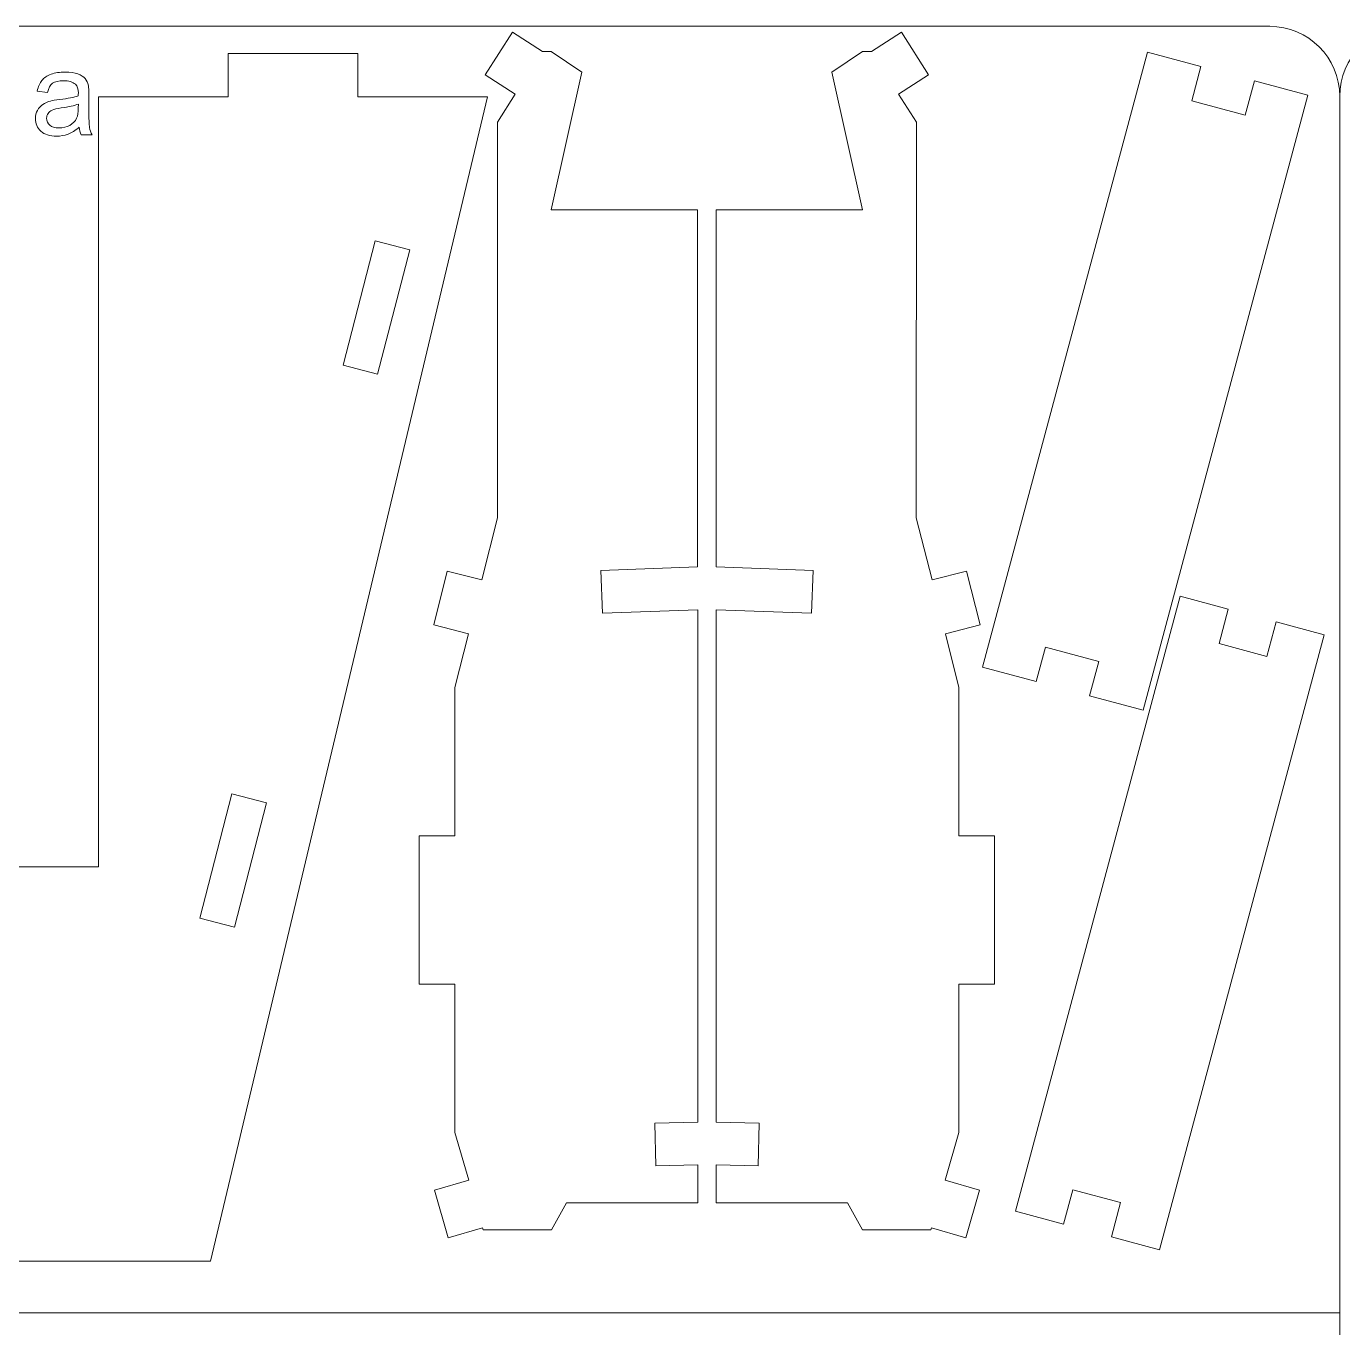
# Model space of a CAD drawing. Header units: centimetres. Extents: x -129.3 to -71.3, y -1.4 to 86.6.
# Drawn here: x -109.65 to -100.24, y 77.32 to 86.63 of the extents above; entities that cross this region are included whole.
import ezdxf

# ---------------------------------------------------------------- set-up
doc = ezdxf.new("R2010")
doc.units = ezdxf.units.CM
doc.header["$MEASUREMENT"] = 0
doc.layers.add('Camada 1', color=7, linetype='Continuous')

msp = doc.modelspace()

# ---------------------------------------------------------------- linework, layer by layer
at = {"layer": 'Camada 1', "color": 250, "lineweight": 20}
for points, knots in [([(-100.75825, 86.62825), (-100.75825, 86.62825), (-128.75826, 86.62825), (-128.75826, 86.62825), (-128.75826, 86.62825), (-129.03325, 86.62825), (-129.25825, 86.40325), (-129.25825, 86.12825), (-129.25825, 86.12825), (-129.25825, 86.12825), (-129.25825, 43.12824), (-129.25825, 43.12824), (-129.25825, 43.12824), (-129.25825, 42.85323), (-129.03325, 42.62823), (-128.75826, 42.62823), (-128.75826, 42.62823), (-128.75826, 42.62823), (-100.75825, 42.62823), (-100.75825, 42.62823), (-100.75825, 42.62823), (-100.48326, 42.62823), (-100.25825, 42.85323), (-100.25825, 43.12824), (-100.25825, 43.12824), (-100.25825, 43.12824), (-100.25825, 86.12825), (-100.25825, 86.12825), (-100.25825, 86.12825), (-100.25825, 86.40325), (-100.48326, 86.62825), (-100.75825, 86.62825)], [0, 0, 0, 0, 0.1111111, 0.1111111, 0.1111111, 0.1111111, 0.2222222, 0.2222222, 0.2222222, 0.2222222, 0.3333333, 0.3333333, 0.3333333, 0.3333333, 0.4444444, 0.4444444, 0.4444444, 0.4444444, 0.5555556, 0.5555556, 0.5555556, 0.5555556, 0.6666667, 0.6666667, 0.6666667, 0.6666667, 0.7777778, 0.7777778, 0.7777778, 0.7777778, 1, 1, 1, 1]), ([(-99.75825, 42.62823), (-100.03324, 42.62823), (-100.25825, 42.85323), (-100.25825, 43.12824), (-100.25825, 43.12824), (-100.25825, 43.12824), (-100.25825, 86.12825), (-100.25825, 86.12825), (-100.25825, 86.12825), (-100.25825, 86.40325), (-100.03324, 86.62825), (-99.75825, 86.62825), (-99.75825, 86.62825), (-99.75825, 86.62825), (-71.75824, 86.62825), (-71.75824, 86.62825), (-71.75824, 86.62825), (-71.48325, 86.62825), (-71.25825, 86.40325), (-71.25825, 86.12825), (-71.25825, 86.12825), (-71.25825, 86.12825), (-71.25825, 43.12824), (-71.25825, 43.12824), (-71.25825, 43.12824), (-71.25825, 42.85323), (-71.48325, 42.62823), (-71.75824, 42.62823)], [0, 0, 0, 0, 0.125, 0.125, 0.125, 0.125, 0.25, 0.25, 0.25, 0.25, 0.375, 0.375, 0.375, 0.375, 0.5, 0.5, 0.5, 0.5, 0.625, 0.625, 0.625, 0.625, 0.75, 0.75, 0.75, 0.75, 1, 1, 1, 1])]:
    msp.add_open_spline(points, degree=3, knots=knots, dxfattribs=at)
at = {"layer": 'Camada 1', "lineweight": 9}
for points, knots in [([(-105.53039, 82.43239), (-105.53039, 82.43239), (-104.84896, 82.45624), (-104.84896, 82.45624), (-104.84896, 82.45624), (-104.84896, 82.45624), (-104.84875, 78.79302), (-104.84875, 78.79302), (-104.84875, 78.79302), (-104.84875, 78.79302), (-105.15479, 78.78673), (-105.15479, 78.78673), (-105.15479, 78.78673), (-105.15479, 78.78673), (-105.14851, 78.48083), (-105.14851, 78.48083), (-105.14851, 78.48083), (-105.14851, 78.48083), (-104.84873, 78.48698), (-104.84873, 78.48698), (-104.84873, 78.48698), (-104.84873, 78.48698), (-104.84872, 78.2167), (-104.84872, 78.2167), (-104.84872, 78.2167), (-104.84872, 78.2167), (-105.78751, 78.21664), (-105.78751, 78.21664), (-105.78751, 78.21664), (-105.78751, 78.21664), (-105.89491, 78.02206), (-105.89491, 78.02206), (-105.89491, 78.02206), (-105.89491, 78.02206), (-106.3829, 78.02203), (-106.3829, 78.02203), (-106.3829, 78.02203), (-106.3829, 78.02203), (-106.38741, 78.03764), (-106.38741, 78.03764), (-106.38741, 78.03764), (-106.38741, 78.03764), (-106.63238, 77.96691), (-106.63238, 77.96691), (-106.63238, 77.96691), (-106.63238, 77.96691), (-106.73082, 78.30791), (-106.73082, 78.30791), (-106.73082, 78.30791), (-106.73082, 78.30791), (-106.48585, 78.37864), (-106.48585, 78.37864), (-106.48585, 78.37864), (-106.48585, 78.37864), (-106.58429, 78.71963), (-106.58429, 78.71963), (-106.58429, 78.71963), (-106.58429, 78.71963), (-106.58436, 79.78033), (-106.58436, 79.78033), (-106.58436, 79.78033), (-106.58436, 79.78033), (-106.83933, 79.78032), (-106.83933, 79.78032), (-106.83933, 79.78032), (-106.83933, 79.78032), (-106.8394, 80.84101), (-106.8394, 80.84101), (-106.8394, 80.84101), (-106.8394, 80.84101), (-106.58442, 80.84103), (-106.58442, 80.84103), (-106.58442, 80.84103), (-106.58442, 80.84103), (-106.58448, 81.90173), (-106.58448, 81.90173), (-106.58448, 81.90173), (-106.58448, 81.90173), (-106.48851, 82.28569), (-106.48851, 82.28569), (-106.48851, 82.28569), (-106.48851, 82.28569), (-106.73577, 82.34792), (-106.73577, 82.34792), (-106.73577, 82.34792), (-106.73577, 82.34792), (-106.63918, 82.73173), (-106.63918, 82.73173), (-106.63918, 82.73173), (-106.63918, 82.73173), (-106.39192, 82.66951), (-106.39192, 82.66951), (-106.39192, 82.66951), (-106.39192, 82.66951), (-106.279, 83.11338), (-106.279, 83.11338), (-106.279, 83.11338), (-106.279, 83.11338), (-106.28126, 85.94369), (-106.28126, 85.94369), (-106.28126, 85.94369), (-106.28126, 85.94369), (-106.15264, 86.14424), (-106.15264, 86.14424), (-106.15264, 86.14424), (-106.15264, 86.14424), (-106.36726, 86.28189), (-106.36726, 86.28189), (-106.36726, 86.28189), (-106.36726, 86.28189), (-106.17257, 86.58547), (-106.17257, 86.58547), (-106.17257, 86.58547), (-106.17257, 86.58547), (-105.95794, 86.44782), (-105.95794, 86.44782), (-105.95794, 86.44782), (-105.95794, 86.44782), (-105.89539, 86.44782), (-105.89539, 86.44782), (-105.89539, 86.44782), (-105.89539, 86.44782), (-105.67652, 86.30154), (-105.67652, 86.30154), (-105.67652, 86.30154), (-105.67652, 86.30154), (-105.89533, 85.31563), (-105.89533, 85.31563), (-105.89533, 85.31563), (-105.89533, 85.31563), (-104.84912, 85.31569), (-104.84912, 85.31569), (-104.84912, 85.31569), (-104.84912, 85.31569), (-104.84898, 82.76428), (-104.84898, 82.76428), (-104.84898, 82.76428), (-104.84898, 82.76428), (-105.54191, 82.73815), (-105.54191, 82.73815), (-105.54191, 82.73815), (-105.54191, 82.73815), (-105.53039, 82.43239), (-105.53039, 82.43239)], [0, 0, 0, 0, 0.027027, 0.027027, 0.027027, 0.027027, 0.0540541, 0.0540541, 0.0540541, 0.0540541, 0.0810811, 0.0810811, 0.0810811, 0.0810811, 0.1081081, 0.1081081, 0.1081081, 0.1081081, 0.1351351, 0.1351351, 0.1351351, 0.1351351, 0.1621622, 0.1621622, 0.1621622, 0.1621622, 0.1891892, 0.1891892, 0.1891892, 0.1891892, 0.2162162, 0.2162162, 0.2162162, 0.2162162, 0.2432432, 0.2432432, 0.2432432, 0.2432432, 0.2702703, 0.2702703, 0.2702703, 0.2702703, 0.2972973, 0.2972973, 0.2972973, 0.2972973, 0.3243243, 0.3243243, 0.3243243, 0.3243243, 0.3513514, 0.3513514, 0.3513514, 0.3513514, 0.3783784, 0.3783784, 0.3783784, 0.3783784, 0.4054054, 0.4054054, 0.4054054, 0.4054054, 0.4324324, 0.4324324, 0.4324324, 0.4324324, 0.4594595, 0.4594595, 0.4594595, 0.4594595, 0.4864865, 0.4864865, 0.4864865, 0.4864865, 0.5135135, 0.5135135, 0.5135135, 0.5135135, 0.5405405, 0.5405405, 0.5405405, 0.5405405, 0.5675676, 0.5675676, 0.5675676, 0.5675676, 0.5945946, 0.5945946, 0.5945946, 0.5945946, 0.6216216, 0.6216216, 0.6216216, 0.6216216, 0.6486486, 0.6486486, 0.6486486, 0.6486486, 0.6756757, 0.6756757, 0.6756757, 0.6756757, 0.7027027, 0.7027027, 0.7027027, 0.7027027, 0.7297297, 0.7297297, 0.7297297, 0.7297297, 0.7567568, 0.7567568, 0.7567568, 0.7567568, 0.7837838, 0.7837838, 0.7837838, 0.7837838, 0.8108108, 0.8108108, 0.8108108, 0.8108108, 0.8378378, 0.8378378, 0.8378378, 0.8378378, 0.8648649, 0.8648649, 0.8648649, 0.8648649, 0.8918919, 0.8918919, 0.8918919, 0.8918919, 0.9189189, 0.9189189, 0.9189189, 0.9189189, 0.9459459, 0.9459459, 0.9459459, 0.9459459, 1, 1, 1, 1]), ([(-104.03467, 82.4324), (-104.03467, 82.4324), (-104.71609, 82.45625), (-104.71609, 82.45625), (-104.71609, 82.45625), (-104.71609, 82.45625), (-104.71629, 78.79302), (-104.71629, 78.79302), (-104.71629, 78.79302), (-104.71629, 78.79302), (-104.41025, 78.78674), (-104.41025, 78.78674), (-104.41025, 78.78674), (-104.41025, 78.78674), (-104.41653, 78.48084), (-104.41653, 78.48084), (-104.41653, 78.48084), (-104.41653, 78.48084), (-104.71631, 78.48699), (-104.71631, 78.48699), (-104.71631, 78.48699), (-104.71631, 78.48699), (-104.71632, 78.21671), (-104.71632, 78.21671), (-104.71632, 78.21671), (-104.71632, 78.21671), (-103.77753, 78.21666), (-103.77753, 78.21666), (-103.77753, 78.21666), (-103.77753, 78.21666), (-103.67013, 78.02207), (-103.67013, 78.02207), (-103.67013, 78.02207), (-103.67013, 78.02207), (-103.18214, 78.02205), (-103.18214, 78.02205), (-103.18214, 78.02205), (-103.18214, 78.02205), (-103.17763, 78.03765), (-103.17763, 78.03765), (-103.17763, 78.03765), (-103.17763, 78.03765), (-102.93266, 77.96693), (-102.93266, 77.96693), (-102.93266, 77.96693), (-102.93266, 77.96693), (-102.83422, 78.30793), (-102.83422, 78.30793), (-102.83422, 78.30793), (-102.83422, 78.30793), (-103.07919, 78.37865), (-103.07919, 78.37865), (-103.07919, 78.37865), (-103.07919, 78.37865), (-102.98075, 78.71965), (-102.98075, 78.71965), (-102.98075, 78.71965), (-102.98075, 78.71965), (-102.98069, 79.78035), (-102.98069, 79.78035), (-102.98069, 79.78035), (-102.98069, 79.78035), (-102.72571, 79.78033), (-102.72571, 79.78033), (-102.72571, 79.78033), (-102.72571, 79.78033), (-102.72565, 80.84103), (-102.72565, 80.84103), (-102.72565, 80.84103), (-102.72565, 80.84103), (-102.98063, 80.84104), (-102.98063, 80.84104), (-102.98063, 80.84104), (-102.98063, 80.84104), (-102.98058, 81.90174), (-102.98058, 81.90174), (-102.98058, 81.90174), (-102.98058, 81.90174), (-103.07655, 82.28571), (-103.07655, 82.28571), (-103.07655, 82.28571), (-103.07655, 82.28571), (-102.82928, 82.34794), (-102.82928, 82.34794), (-102.82928, 82.34794), (-102.82928, 82.34794), (-102.92587, 82.73175), (-102.92587, 82.73175), (-102.92587, 82.73175), (-102.92587, 82.73175), (-103.17314, 82.66952), (-103.17314, 82.66952), (-103.17314, 82.66952), (-103.17314, 82.66952), (-103.28606, 83.1134), (-103.28606, 83.1134), (-103.28606, 83.1134), (-103.28606, 83.1134), (-103.2838, 85.9437), (-103.2838, 85.9437), (-103.2838, 85.9437), (-103.2838, 85.9437), (-103.41243, 86.14426), (-103.41243, 86.14426), (-103.41243, 86.14426), (-103.41243, 86.14426), (-103.1978, 86.28191), (-103.1978, 86.28191), (-103.1978, 86.28191), (-103.1978, 86.28191), (-103.3925, 86.58548), (-103.3925, 86.58548), (-103.3925, 86.58548), (-103.3925, 86.58548), (-103.60713, 86.44783), (-103.60713, 86.44783), (-103.60713, 86.44783), (-103.60713, 86.44783), (-103.66968, 86.44783), (-103.66968, 86.44783), (-103.66968, 86.44783), (-103.66968, 86.44783), (-103.88855, 86.30156), (-103.88855, 86.30156), (-103.88855, 86.30156), (-103.88855, 86.30156), (-103.66974, 85.31564), (-103.66974, 85.31564), (-103.66974, 85.31564), (-103.66974, 85.31564), (-104.71595, 85.3157), (-104.71595, 85.3157), (-104.71595, 85.3157), (-104.71595, 85.3157), (-104.71608, 82.76429), (-104.71608, 82.76429), (-104.71608, 82.76429), (-104.71608, 82.76429), (-104.02314, 82.73816), (-104.02314, 82.73816), (-104.02314, 82.73816), (-104.02314, 82.73816), (-104.03467, 82.4324), (-104.03467, 82.4324)], [0, 0, 0, 0, 0.027027, 0.027027, 0.027027, 0.027027, 0.0540541, 0.0540541, 0.0540541, 0.0540541, 0.0810811, 0.0810811, 0.0810811, 0.0810811, 0.1081081, 0.1081081, 0.1081081, 0.1081081, 0.1351351, 0.1351351, 0.1351351, 0.1351351, 0.1621622, 0.1621622, 0.1621622, 0.1621622, 0.1891892, 0.1891892, 0.1891892, 0.1891892, 0.2162162, 0.2162162, 0.2162162, 0.2162162, 0.2432432, 0.2432432, 0.2432432, 0.2432432, 0.2702703, 0.2702703, 0.2702703, 0.2702703, 0.2972973, 0.2972973, 0.2972973, 0.2972973, 0.3243243, 0.3243243, 0.3243243, 0.3243243, 0.3513514, 0.3513514, 0.3513514, 0.3513514, 0.3783784, 0.3783784, 0.3783784, 0.3783784, 0.4054054, 0.4054054, 0.4054054, 0.4054054, 0.4324324, 0.4324324, 0.4324324, 0.4324324, 0.4594595, 0.4594595, 0.4594595, 0.4594595, 0.4864865, 0.4864865, 0.4864865, 0.4864865, 0.5135135, 0.5135135, 0.5135135, 0.5135135, 0.5405405, 0.5405405, 0.5405405, 0.5405405, 0.5675676, 0.5675676, 0.5675676, 0.5675676, 0.5945946, 0.5945946, 0.5945946, 0.5945946, 0.6216216, 0.6216216, 0.6216216, 0.6216216, 0.6486486, 0.6486486, 0.6486486, 0.6486486, 0.6756757, 0.6756757, 0.6756757, 0.6756757, 0.7027027, 0.7027027, 0.7027027, 0.7027027, 0.7297297, 0.7297297, 0.7297297, 0.7297297, 0.7567568, 0.7567568, 0.7567568, 0.7567568, 0.7837838, 0.7837838, 0.7837838, 0.7837838, 0.8108108, 0.8108108, 0.8108108, 0.8108108, 0.8378378, 0.8378378, 0.8378378, 0.8378378, 0.8648649, 0.8648649, 0.8648649, 0.8648649, 0.8918919, 0.8918919, 0.8918919, 0.8918919, 0.9189189, 0.9189189, 0.9189189, 0.9189189, 0.9459459, 0.9459459, 0.9459459, 0.9459459, 1, 1, 1, 1]), ([(-107.27959, 86.12485), (-107.27959, 86.12485), (-107.27959, 86.43286), (-107.27959, 86.43286), (-107.27959, 86.43286), (-107.27959, 86.43286), (-108.20663, 86.43286), (-108.20663, 86.43286), (-108.20663, 86.43286), (-108.20663, 86.43286), (-108.20663, 86.12485), (-108.20663, 86.12485), (-108.20663, 86.12485), (-108.20663, 86.12485), (-109.13367, 86.12484), (-109.13367, 86.12484), (-109.13367, 86.12484), (-109.13367, 86.12484), (-109.13366, 80.61764), (-109.13366, 80.61764), (-109.13366, 80.61764), (-109.13366, 80.61764), (-113.68684, 80.61764), (-113.68684, 80.61764), (-113.68684, 80.61764), (-113.68684, 80.61764), (-113.68685, 86.12484), (-113.68685, 86.12484), (-113.68685, 86.12484), (-113.68685, 86.12484), (-114.61389, 86.12483), (-114.61389, 86.12483), (-114.61389, 86.12483), (-114.61389, 86.12483), (-114.61389, 86.43284), (-114.61389, 86.43284), (-114.61389, 86.43284), (-114.61389, 86.43284), (-115.54193, 86.43284), (-115.54193, 86.43284), (-115.54193, 86.43284), (-115.54193, 86.43284), (-115.54193, 86.12483), (-115.54193, 86.12483), (-115.54193, 86.12483), (-115.54193, 86.12483), (-116.46897, 86.12483), (-116.46897, 86.12483), (-116.46897, 86.12483), (-116.46897, 86.12483), (-114.48787, 77.79953), (-114.48787, 77.79953), (-114.48787, 77.79953), (-114.48787, 77.79953), (-108.33261, 77.79955), (-108.33261, 77.79955), (-108.33261, 77.79955), (-108.33261, 77.79955), (-106.35155, 86.12485), (-106.35155, 86.12485), (-106.35155, 86.12485), (-106.35155, 86.12485), (-107.27959, 86.12485), (-107.27959, 86.12485)], [0, 0, 0, 0, 0.0588235, 0.0588235, 0.0588235, 0.0588235, 0.1176471, 0.1176471, 0.1176471, 0.1176471, 0.1764706, 0.1764706, 0.1764706, 0.1764706, 0.2352941, 0.2352941, 0.2352941, 0.2352941, 0.2941176, 0.2941176, 0.2941176, 0.2941176, 0.3529412, 0.3529412, 0.3529412, 0.3529412, 0.4117647, 0.4117647, 0.4117647, 0.4117647, 0.4705882, 0.4705882, 0.4705882, 0.4705882, 0.5294118, 0.5294118, 0.5294118, 0.5294118, 0.5882353, 0.5882353, 0.5882353, 0.5882353, 0.6470588, 0.6470588, 0.6470588, 0.6470588, 0.7058824, 0.7058824, 0.7058824, 0.7058824, 0.7647059, 0.7647059, 0.7647059, 0.7647059, 0.8235294, 0.8235294, 0.8235294, 0.8235294, 0.8823529, 0.8823529, 0.8823529, 0.8823529, 1, 1, 1, 1]), ([(-101.98092, 82.08776), (-101.98092, 82.08776), (-102.04691, 81.84147), (-102.04691, 81.84147), (-102.04691, 81.84147), (-102.04691, 81.84147), (-101.66462, 81.73904), (-101.66462, 81.73904), (-101.66462, 81.73904), (-101.66462, 81.73904), (-100.48626, 86.13674), (-100.48626, 86.13674), (-100.48626, 86.13674), (-100.48626, 86.13674), (-100.86856, 86.23917), (-100.86856, 86.23917), (-100.86856, 86.23917), (-100.86856, 86.23917), (-100.93455, 85.99289), (-100.93455, 85.99289), (-100.93455, 85.99289), (-100.93455, 85.99289), (-101.31684, 86.09532), (-101.31684, 86.09532), (-101.31684, 86.09532), (-101.31684, 86.09532), (-101.25085, 86.34161), (-101.25085, 86.34161), (-101.25085, 86.34161), (-101.25085, 86.34161), (-101.63314, 86.44404), (-101.63314, 86.44404), (-101.63314, 86.44404), (-101.63314, 86.44404), (-102.81149, 82.04634), (-102.81149, 82.04634), (-102.81149, 82.04634), (-102.81149, 82.04634), (-102.4292, 81.94391), (-102.4292, 81.94391), (-102.4292, 81.94391), (-102.4292, 81.94391), (-102.36321, 82.19019), (-102.36321, 82.19019), (-102.36321, 82.19019), (-102.36321, 82.19019), (-101.98092, 82.08776), (-101.98092, 82.08776)], [0, 0, 0, 0, 0.0769231, 0.0769231, 0.0769231, 0.0769231, 0.1538462, 0.1538462, 0.1538462, 0.1538462, 0.2307692, 0.2307692, 0.2307692, 0.2307692, 0.3076923, 0.3076923, 0.3076923, 0.3076923, 0.3846154, 0.3846154, 0.3846154, 0.3846154, 0.4615385, 0.4615385, 0.4615385, 0.4615385, 0.5384615, 0.5384615, 0.5384615, 0.5384615, 0.6153846, 0.6153846, 0.6153846, 0.6153846, 0.6923077, 0.6923077, 0.6923077, 0.6923077, 0.7692308, 0.7692308, 0.7692308, 0.7692308, 0.8461538, 0.8461538, 0.8461538, 0.8461538, 1, 1, 1, 1]), ([(-107.15358, 85.09381), (-107.15358, 85.09381), (-107.38359, 84.20577), (-107.38359, 84.20577), (-107.38359, 84.20577), (-107.38359, 84.20577), (-107.13759, 84.14177), (-107.13759, 84.14177), (-107.13759, 84.14177), (-107.13759, 84.14177), (-106.90657, 85.02981), (-106.90657, 85.02981), (-106.90657, 85.02981), (-106.90657, 85.02981), (-107.15358, 85.09381), (-107.15358, 85.09381)], [0, 0, 0, 0, 0.2, 0.2, 0.2, 0.2, 0.4, 0.4, 0.4, 0.4, 0.6, 0.6, 0.6, 0.6, 1, 1, 1, 1]), ([(-101.82489, 78.21831), (-101.82489, 78.21831), (-101.89088, 77.97203), (-101.89088, 77.97203), (-101.89088, 77.97203), (-101.89088, 77.97203), (-101.54805, 77.88017), (-101.54805, 77.88017), (-101.54805, 77.88017), (-101.54805, 77.88017), (-100.3697, 82.27787), (-100.3697, 82.27787), (-100.3697, 82.27787), (-100.3697, 82.27787), (-100.71253, 82.36973), (-100.71253, 82.36973), (-100.71253, 82.36973), (-100.71253, 82.36973), (-100.77852, 82.12344), (-100.77852, 82.12344), (-100.77852, 82.12344), (-100.77852, 82.12344), (-101.12135, 82.21531), (-101.12135, 82.21531), (-101.12135, 82.21531), (-101.12135, 82.21531), (-101.05536, 82.46159), (-101.05536, 82.46159), (-101.05536, 82.46159), (-101.05536, 82.46159), (-101.39819, 82.55345), (-101.39819, 82.55345), (-101.39819, 82.55345), (-101.39819, 82.55345), (-102.57654, 78.15575), (-102.57654, 78.15575), (-102.57654, 78.15575), (-102.57654, 78.15575), (-102.23371, 78.06389), (-102.23371, 78.06389), (-102.23371, 78.06389), (-102.23371, 78.06389), (-102.16772, 78.31017), (-102.16772, 78.31017), (-102.16772, 78.31017), (-102.16772, 78.31017), (-101.82489, 78.21831), (-101.82489, 78.21831)], [0, 0, 0, 0, 0.0769231, 0.0769231, 0.0769231, 0.0769231, 0.1538462, 0.1538462, 0.1538462, 0.1538462, 0.2307692, 0.2307692, 0.2307692, 0.2307692, 0.3076923, 0.3076923, 0.3076923, 0.3076923, 0.3846154, 0.3846154, 0.3846154, 0.3846154, 0.4615385, 0.4615385, 0.4615385, 0.4615385, 0.5384615, 0.5384615, 0.5384615, 0.5384615, 0.6153846, 0.6153846, 0.6153846, 0.6153846, 0.6923077, 0.6923077, 0.6923077, 0.6923077, 0.7692308, 0.7692308, 0.7692308, 0.7692308, 0.8461538, 0.8461538, 0.8461538, 0.8461538, 1, 1, 1, 1]), ([(-107.93161, 81.07666), (-107.93161, 81.07666), (-108.17862, 81.14067), (-108.17862, 81.14067), (-108.17862, 81.14067), (-108.17862, 81.14067), (-108.40863, 80.25163), (-108.40863, 80.25163), (-108.40863, 80.25163), (-108.40863, 80.25163), (-108.16162, 80.18763), (-108.16162, 80.18763), (-108.16162, 80.18763), (-108.16162, 80.18763), (-107.93161, 81.07666), (-107.93161, 81.07666)], [0, 0, 0, 0, 0.2, 0.2, 0.2, 0.2, 0.4, 0.4, 0.4, 0.4, 0.6, 0.6, 0.6, 0.6, 1, 1, 1, 1])]:
    msp.add_open_spline(points, degree=3, knots=knots, dxfattribs=at)
at = {"layer": 'Camada 1', "color": 140, "lineweight": 9}
for points, knots in [([(-109.271, 85.90739), (-109.29866, 85.88383), (-109.32533, 85.86732), (-109.35087, 85.85758), (-109.35087, 85.85758), (-109.37641, 85.84784), (-109.40378, 85.84305), (-109.43314, 85.84305), (-109.43314, 85.84305), (-109.4814, 85.84305), (-109.51851, 85.85476), (-109.54447, 85.87832), (-109.54447, 85.87832), (-109.57044, 85.90175), (-109.58342, 85.93181), (-109.58342, 85.96835), (-109.58342, 85.96835), (-109.58342, 85.9898), (-109.57848, 86.00942), (-109.56874, 86.0272), (-109.56874, 86.0272), (-109.55887, 86.04498), (-109.54603, 86.05909), (-109.53022, 86.06981), (-109.53022, 86.06981), (-109.51428, 86.08054), (-109.4965, 86.08872), (-109.4766, 86.09423), (-109.4766, 86.09423), (-109.46192, 86.09804), (-109.43977, 86.1017), (-109.41028, 86.10537), (-109.41028, 86.10537), (-109.35016, 86.11243), (-109.30571, 86.12104), (-109.27735, 86.13091), (-109.27735, 86.13091), (-109.27707, 86.14107), (-109.27693, 86.14757), (-109.27693, 86.15025), (-109.27693, 86.15025), (-109.27693, 86.18044), (-109.28398, 86.20175), (-109.29809, 86.21417), (-109.29809, 86.21417), (-109.31714, 86.23096), (-109.34551, 86.23929), (-109.38304, 86.23929), (-109.38304, 86.23929), (-109.41818, 86.23929), (-109.44414, 86.23308), (-109.46079, 86.2208), (-109.46079, 86.2208), (-109.47759, 86.20853), (-109.48986, 86.18679), (-109.49791, 86.15547), (-109.49791, 86.15547), (-109.49791, 86.15547), (-109.57072, 86.16563), (-109.57072, 86.16563), (-109.57072, 86.16563), (-109.56409, 86.19681), (-109.55322, 86.22207), (-109.53798, 86.24126), (-109.53798, 86.24126), (-109.52274, 86.26045), (-109.50073, 86.27513), (-109.47194, 86.28557), (-109.47194, 86.28557), (-109.4433, 86.29587), (-109.40985, 86.3011), (-109.37203, 86.3011), (-109.37203, 86.3011), (-109.3345, 86.3011), (-109.30388, 86.29672), (-109.28031, 86.28783), (-109.28031, 86.28783), (-109.25689, 86.27894), (-109.23953, 86.26793), (-109.22852, 86.25453), (-109.22852, 86.25453), (-109.21752, 86.24112), (-109.20976, 86.22419), (-109.20524, 86.20373), (-109.20524, 86.20373), (-109.20284, 86.19103), (-109.20157, 86.16817), (-109.20157, 86.13529), (-109.20157, 86.13529), (-109.20157, 86.13529), (-109.20157, 86.03651), (-109.20157, 86.03651), (-109.20157, 86.03651), (-109.20157, 85.96751), (-109.20002, 85.9239), (-109.19692, 85.90542), (-109.19692, 85.90542), (-109.19395, 85.88693), (-109.18774, 85.86929), (-109.17871, 85.85236), (-109.17871, 85.85236), (-109.17871, 85.85236), (-109.25661, 85.85236), (-109.25661, 85.85236), (-109.25661, 85.85236), (-109.26408, 85.86802), (-109.26888, 85.88637), (-109.271, 85.90739)], [0, 0, 0, 0, 0.0357143, 0.0357143, 0.0357143, 0.0357143, 0.0714286, 0.0714286, 0.0714286, 0.0714286, 0.1071429, 0.1071429, 0.1071429, 0.1071429, 0.1428571, 0.1428571, 0.1428571, 0.1428571, 0.1785714, 0.1785714, 0.1785714, 0.1785714, 0.2142857, 0.2142857, 0.2142857, 0.2142857, 0.25, 0.25, 0.25, 0.25, 0.2857143, 0.2857143, 0.2857143, 0.2857143, 0.3214286, 0.3214286, 0.3214286, 0.3214286, 0.3571429, 0.3571429, 0.3571429, 0.3571429, 0.3928571, 0.3928571, 0.3928571, 0.3928571, 0.4285714, 0.4285714, 0.4285714, 0.4285714, 0.4642857, 0.4642857, 0.4642857, 0.4642857, 0.5, 0.5, 0.5, 0.5, 0.5357143, 0.5357143, 0.5357143, 0.5357143, 0.5714286, 0.5714286, 0.5714286, 0.5714286, 0.6071429, 0.6071429, 0.6071429, 0.6071429, 0.6428571, 0.6428571, 0.6428571, 0.6428571, 0.6785714, 0.6785714, 0.6785714, 0.6785714, 0.7142857, 0.7142857, 0.7142857, 0.7142857, 0.75, 0.75, 0.75, 0.75, 0.7857143, 0.7857143, 0.7857143, 0.7857143, 0.8214286, 0.8214286, 0.8214286, 0.8214286, 0.8571429, 0.8571429, 0.8571429, 0.8571429, 0.8928571, 0.8928571, 0.8928571, 0.8928571, 0.9285714, 0.9285714, 0.9285714, 0.9285714, 1, 1, 1, 1]), ([(-109.27693, 86.07249), (-109.30402, 86.06149), (-109.34466, 86.05217), (-109.39885, 86.04455), (-109.39885, 86.04455), (-109.42961, 86.04018), (-109.45134, 86.03524), (-109.46404, 86.02974), (-109.46404, 86.02974), (-109.47674, 86.02423), (-109.48648, 86.01619), (-109.49339, 86.00575), (-109.49339, 86.00575), (-109.50031, 85.99517), (-109.50383, 85.98345), (-109.50383, 85.97047), (-109.50383, 85.97047), (-109.50383, 85.95086), (-109.49635, 85.93435), (-109.48126, 85.92122), (-109.48126, 85.92122), (-109.46616, 85.9081), (-109.44414, 85.90147), (-109.41521, 85.90147), (-109.41521, 85.90147), (-109.38657, 85.90147), (-109.36103, 85.90768), (-109.33859, 85.92023), (-109.33859, 85.92023), (-109.3163, 85.93265), (-109.29979, 85.94973), (-109.28934, 85.97132), (-109.28934, 85.97132), (-109.2813, 85.98811), (-109.27735, 86.0128), (-109.27735, 86.0454), (-109.27735, 86.0454), (-109.27735, 86.0454), (-109.27693, 86.07249), (-109.27693, 86.07249)], [0, 0, 0, 0, 0.0909091, 0.0909091, 0.0909091, 0.0909091, 0.1818182, 0.1818182, 0.1818182, 0.1818182, 0.2727273, 0.2727273, 0.2727273, 0.2727273, 0.3636364, 0.3636364, 0.3636364, 0.3636364, 0.4545455, 0.4545455, 0.4545455, 0.4545455, 0.5454545, 0.5454545, 0.5454545, 0.5454545, 0.6363636, 0.6363636, 0.6363636, 0.6363636, 0.7272727, 0.7272727, 0.7272727, 0.7272727, 0.8181818, 0.8181818, 0.8181818, 0.8181818, 1, 1, 1, 1])]:
    msp.add_open_spline(points, degree=3, knots=knots, dxfattribs=at)
at = {"layer": 'Camada 1', "color": 140, "lineweight": 20}
msp.add_open_spline([(-129.25825, 77.42984), (-129.25825, 77.42984), (-100.25825, 77.42984), (-100.25825, 77.42984)], degree=3, dxfattribs=at)

doc.saveas('drawing.dxf')
